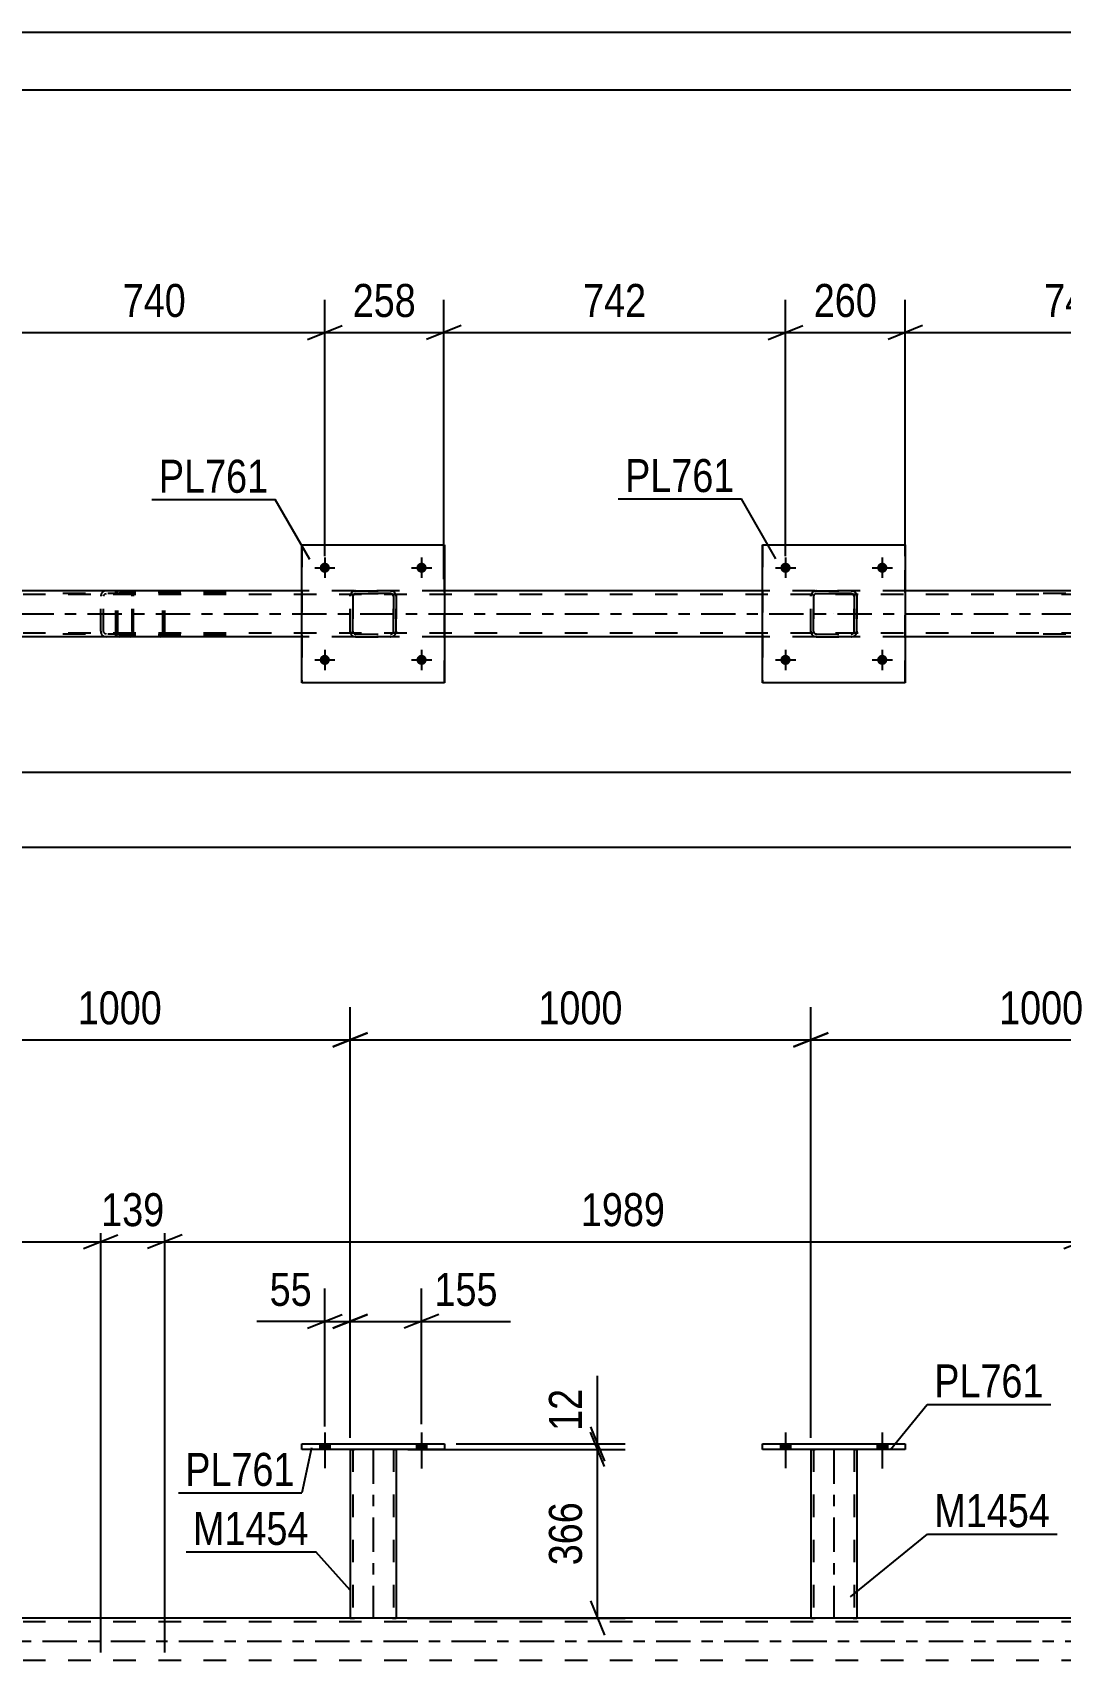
# Model space of a CAD drawing. Header units: millimetres. Extents: x 0 to 841, y 0 to 594.
# Drawn here: x 267.4 to 356.7, y 452.7 to 594 of the extents above; entities that cross this region are included whole.
import ezdxf

# ---------------------------------------------------------------- set-up
doc = ezdxf.new("R2010")
doc.units = ezdxf.units.MM
doc.linetypes.add('DXK_LINE_DOT2', pattern=[3.9198, 1.9599, -1.9599])
doc.linetypes.add('DXK_LINE_DOT3', pattern=[5.9187, 2.979, -0.9799, 0.9799, -0.9799])
doc.styles.add('Arial Narrow', font='ARIALN.TTF', dxfattribs={"height": 0.2})

# ---------------------------------------------------------------- blocks, each defined once
blk = doc.blocks.new('Unknown-814761001-1137')
at = {"color": 5, "linetype": 'Continuous'}
for p, q in [((841, 594), (0, 594)), ((836, 589), (5, 589))]:
    blk.add_line(p, q, dxfattribs=at)
blk = doc.blocks.new('Part-814761001-1306 - 1274')
at = {"color": 2, "linetype": 'Continuous'}
for p, q in [((290.79, 545.54), (263.19, 545.54)), ((330.79, 545.54), (303.19, 545.54)), ((370.79, 545.54), (343.19, 545.54)), ((290.79, 541.54), (263.19, 541.54)), ((330.79, 541.54), (303.19, 541.54)), ((370.79, 541.54), (343.19, 541.54))]:
    blk.add_line(p, q, dxfattribs=at)
at = {"color": 7, "linetype": 'DXK_LINE_DOT2'}
for p, q in [((303.19, 545.54), (290.79, 545.54)), ((343.19, 545.54), (330.79, 545.54)), ((758.52, 545.22), (82.79, 545.22)), ((758.52, 541.86), (82.79, 541.86)), ((303.19, 541.54), (290.79, 541.54)), ((343.19, 541.54), (330.79, 541.54))]:
    blk.add_line(p, q, dxfattribs=at)
at = {"color": 7, "linetype": 'DXK_LINE_DOT3'}
blk.add_line((82.79, 543.54), (758.52, 543.54), dxfattribs=at)
blk = doc.blocks.new('Part-814761001-1373 - 1274')
at = {"color": 7, "linetype": 'DXK_LINE_DOT2'}
for p, q in [((274.98, 545.54), (274.85, 545.51)), ((284.21, 545.54), (274.98, 545.54)), ((278.69, 545.51), (278.56, 545.54)), ((274.67, 545.34), (274.64, 545.22)), ((274.64, 541.86), (274.64, 545.22)), ((274.81, 545.22), (274.83, 545.28)), ((274.81, 541.86), (274.81, 545.22)), ((274.83, 545.28), (274.86, 545.33)), ((274.86, 545.33), (274.92, 545.37)), ((274.92, 545.37), (274.98, 545.38)), ((284.21, 545.38), (274.98, 545.38)), ((278.56, 545.38), (278.62, 545.37)), ((278.62, 545.37), (278.65, 545.35)), ((278.65, 545.35), (278.68, 545.33)), ((278.68, 545.33), (278.72, 545.28)), ((278.72, 545.28), (278.73, 545.22)), ((278.73, 541.86), (278.73, 545.22)), ((278.9, 545.22), (278.87, 545.34)), ((278.9, 541.86), (278.9, 545.22)), ((274.64, 541.86), (274.67, 541.74)), ((274.83, 541.8), (274.81, 541.86)), ((274.86, 541.74), (274.83, 541.8)), ((274.85, 541.56), (274.98, 541.54)), ((274.86, 541.74), (274.89, 541.73)), ((274.89, 541.73), (274.92, 541.71)), ((274.92, 541.71), (274.98, 541.7)), ((284.21, 541.7), (274.98, 541.7)), ((284.21, 541.54), (274.98, 541.54)), ((278.62, 541.71), (278.56, 541.7)), ((278.56, 541.54), (278.69, 541.56)), ((278.68, 541.74), (278.62, 541.71)), ((278.72, 541.8), (278.68, 541.74)), ((278.73, 541.86), (278.72, 541.8)), ((278.87, 541.74), (278.9, 541.86))]:
    blk.add_line(p, q, dxfattribs=at)
for centre, start, end in [((274.97, 545.2), 110.7583, 155.68), ((278.57, 545.2), 24.32, 69.2417), ((274.97, 541.87), 204.32, 249.2417), ((278.57, 541.87), 290.7583, 335.68)]:
    blk.add_arc(centre, 0.331, start, end, dxfattribs=at)
blk = doc.blocks.new('Part-814761001-1378 - 1274')
at = {"color": 7, "linetype": 'DXK_LINE_DOT2'}
for p, q in [((361.05, 545.54), (354.12, 545.54)), ((358.96, 545.54), (358.77, 545.5)), ((359.78, 545.3), (359.78, 545.54)), ((361.16, 545.5), (361.05, 545.54)), ((361.05, 545.3), (354.12, 545.3)), ((358.48, 545.14), (358.46, 545.06)), ((358.46, 542.02), (358.46, 545.06)), ((358.5, 545.24), (358.48, 545.14)), ((358.71, 545.06), (358.73, 545.15)), ((358.71, 542.02), (358.71, 545.06)), ((358.73, 545.15), (358.78, 545.23)), ((358.78, 545.23), (358.87, 545.28)), ((358.87, 545.28), (358.96, 545.3)), ((361.05, 545.3), (361.11, 545.28)), ((361.11, 545.28), (361.15, 545.23)), ((361.15, 545.23), (361.18, 545.15)), ((361.24, 545.4), (361.16, 545.5)), ((361.18, 545.15), (361.19, 545.06)), ((361.19, 542.02), (361.19, 545.06)), ((361.3, 545.24), (361.24, 545.4)), ((361.32, 545.06), (361.3, 545.24)), ((361.32, 542.02), (361.32, 545.06)), ((361.05, 541.78), (354.12, 541.78)), ((361.05, 541.54), (354.12, 541.54)), ((358.46, 542.02), (358.48, 541.93)), ((358.48, 541.93), (358.5, 541.83)), ((358.73, 541.93), (358.71, 542.02)), ((358.78, 541.85), (358.73, 541.93)), ((358.77, 541.57), (358.96, 541.54)), ((358.87, 541.8), (358.78, 541.85)), ((358.96, 541.78), (358.87, 541.8)), ((359.78, 541.54), (359.78, 541.78)), ((361.11, 541.8), (361.05, 541.78)), ((361.05, 541.54), (361.16, 541.57)), ((361.15, 541.85), (361.11, 541.8)), ((361.18, 541.93), (361.15, 541.85)), ((361.16, 541.57), (361.24, 541.68)), ((361.19, 542.02), (361.18, 541.93)), ((361.24, 541.68), (361.26, 541.71)), ((361.26, 541.71), (361.3, 541.83)), ((361.3, 541.83), (361.32, 542.02))]:
    blk.add_line(p, q, dxfattribs=at)
for centre, start, end in [((358.95, 545.04), 111.1941, 156.1506), ((358.95, 542.03), 203.8494, 248.8059)]:
    blk.add_arc(centre, 0.492, start, end, dxfattribs=at)
blk = doc.blocks.new('Part-814761001-1406 - 1274')
at = {"color": 7, "linetype": 'DXK_LINE_DOT2'}
for p, q in [((335.28, 545.5), (335.46, 545.54)), ((335.47, 545.54), (335.28, 545.5)), ((335.47, 545.54), (335.46, 545.54)), ((335.46, 545.54), (338.5, 545.54)), ((335.47, 545.54), (338.51, 545.54)), ((338.5, 545.54), (338.51, 545.54)), ((338.5, 545.54), (338.68, 545.5)), ((338.69, 545.5), (338.51, 545.54)), ((334.98, 545.06), (335.02, 545.24)), ((334.98, 545.06), (334.99, 545.06)), ((334.98, 542.02), (334.98, 545.06)), ((335.02, 545.24), (334.99, 545.06)), ((334.99, 542.02), (334.99, 545.06)), ((335.24, 545.15), (335.22, 545.06)), ((335.23, 545.06), (335.22, 545.06)), ((335.22, 545.06), (335.22, 542.02)), ((335.23, 545.06), (335.24, 545.15)), ((335.23, 542.02), (335.23, 545.06)), ((335.24, 545.15), (335.3, 545.23)), ((335.29, 545.23), (335.24, 545.15)), ((335.37, 545.28), (335.29, 545.23)), ((335.3, 545.23), (335.37, 545.28)), ((335.37, 545.28), (335.47, 545.3)), ((335.46, 545.3), (335.37, 545.28)), ((335.46, 545.3), (335.47, 545.3)), ((338.5, 545.3), (335.46, 545.3)), ((335.47, 545.3), (338.51, 545.3)), ((338.51, 545.3), (338.5, 545.3)), ((338.59, 545.28), (338.5, 545.3)), ((338.51, 545.3), (338.6, 545.28)), ((338.59, 545.28), (338.6, 545.28)), ((338.67, 545.23), (338.59, 545.28)), ((338.6, 545.28), (338.68, 545.23)), ((338.72, 545.15), (338.67, 545.23)), ((338.68, 545.23), (338.73, 545.15)), ((338.74, 545.06), (338.72, 545.15)), ((338.73, 545.15), (338.75, 545.06)), ((338.75, 545.06), (338.74, 545.06)), ((338.74, 545.06), (338.74, 542.02)), ((338.75, 542.02), (338.75, 545.06)), ((338.94, 545.24), (338.98, 545.06)), ((338.99, 545.06), (338.95, 545.24)), ((338.99, 545.06), (338.98, 545.06)), ((338.98, 545.06), (338.98, 542.02)), ((338.99, 542.02), (338.99, 545.06)), ((334.99, 542.02), (334.98, 542.02)), ((335.02, 541.83), (334.98, 542.02)), ((334.99, 542.02), (335.02, 541.83)), ((335.22, 542.02), (335.23, 542.02)), ((335.22, 542.02), (335.24, 541.93)), ((335.24, 541.93), (335.23, 542.02)), ((335.3, 541.85), (335.24, 541.93)), ((335.24, 541.93), (335.29, 541.85)), ((335.28, 541.57), (335.28, 541.57)), ((335.46, 541.54), (335.28, 541.57)), ((335.28, 541.57), (335.47, 541.54)), ((335.29, 541.85), (335.37, 541.8)), ((335.37, 541.8), (335.3, 541.85)), ((335.47, 541.78), (335.37, 541.8)), ((335.37, 541.8), (335.46, 541.78)), ((335.47, 541.78), (335.46, 541.78)), ((335.46, 541.78), (338.5, 541.78)), ((335.47, 541.54), (335.46, 541.54)), ((335.46, 541.54), (338.5, 541.54)), ((335.47, 541.78), (338.51, 541.78)), ((335.47, 541.54), (338.51, 541.54)), ((338.5, 541.78), (338.59, 541.8)), ((338.5, 541.78), (338.51, 541.78)), ((338.68, 541.57), (338.5, 541.54)), ((338.5, 541.54), (338.51, 541.54)), ((338.6, 541.8), (338.51, 541.78)), ((338.51, 541.54), (338.69, 541.57)), ((338.59, 541.8), (338.67, 541.85)), ((338.68, 541.85), (338.6, 541.8)), ((338.67, 541.85), (338.72, 541.93)), ((338.73, 541.93), (338.68, 541.85)), ((338.72, 541.93), (338.74, 542.02)), ((338.75, 542.02), (338.73, 541.93)), ((338.74, 542.02), (338.75, 542.02)), ((338.98, 542.02), (338.94, 541.83)), ((338.95, 541.83), (338.99, 542.02)), ((338.98, 542.02), (338.99, 542.02))]:
    blk.add_line(p, q, dxfattribs=at)
at = {"color": 7, "linetype": 'DXK_LINE_DOT3'}
blk.add_line((336.99, 543.54), (336.98, 543.54), dxfattribs=at)
at = {"color": 7, "linetype": 'DXK_LINE_DOT2'}
for centre, start, end in [((335.46, 545.06), 112.5, 157.5), ((335.47, 545.06), 112.5, 157.5), ((338.5, 545.06), 22.5, 67.5), ((338.51, 545.06), 22.5, 67.5), ((335.46, 542.02), 202.5, 247.5), ((335.47, 542.02), 202.5, 247.5), ((338.5, 542.02), 292.5, 337.5), ((338.51, 542.02), 292.5, 337.5)]:
    blk.add_arc(centre, 0.48, start, end, dxfattribs=at)
blk = doc.blocks.new('Part-814761001-1411 - 1274')
at = {"color": 2, "linetype": 'Continuous'}
for p, q in [((330.79, 537.54), (330.79, 549.54)), ((330.79, 549.54), (330.79, 549.54)), ((330.79, 549.54), (343.19, 549.54)), ((343.19, 549.54), (343.19, 537.54)), ((330.79, 537.54), (330.79, 537.54)), ((343.19, 537.54), (330.79, 537.54))]:
    blk.add_line(p, q, dxfattribs=at)
at = {"color": 7, "linetype": 'DXK_LINE_DOT2'}
for p, q in [((330.79, 549.54), (330.79, 537.54)), ((330.79, 549.54), (330.79, 549.54)), ((343.19, 537.54), (343.19, 549.54)), ((330.79, 537.54), (330.79, 537.54))]:
    blk.add_line(p, q, dxfattribs=at)
blk = doc.blocks.new('Bolt-814761001-1412 - 1274')
at = {"linetype": 'Continuous'}
for points in [[(332.35, 539.54), (332.36, 539.63), (332.38, 539.72), (332.43, 539.8), (332.49, 539.86), (332.57, 539.92), (332.65, 539.96), (332.74, 539.98), (332.83, 539.98), (332.92, 539.96), (333.01, 539.92), (333.08, 539.86), (333.14, 539.8), (333.19, 539.72), (333.22, 539.63), (333.23, 539.54), (333.22, 539.45), (333.19, 539.36), (333.14, 539.28), (333.08, 539.21), (333.01, 539.16), (332.92, 539.12), (332.83, 539.1), (332.74, 539.1), (332.65, 539.12), (332.57, 539.16), (332.49, 539.21), (332.43, 539.28), (332.38, 539.36), (332.36, 539.45)], [(340.75, 539.54), (340.76, 539.63), (340.78, 539.72), (340.83, 539.8), (340.89, 539.86), (340.97, 539.92), (341.05, 539.96), (341.14, 539.98), (341.23, 539.98), (341.32, 539.96), (341.41, 539.92), (341.48, 539.86), (341.54, 539.8), (341.59, 539.72), (341.62, 539.63), (341.63, 539.54), (341.62, 539.45), (341.59, 539.36), (341.54, 539.28), (341.48, 539.21), (341.41, 539.16), (341.32, 539.12), (341.23, 539.1), (341.14, 539.1), (341.05, 539.12), (340.97, 539.16), (340.89, 539.21), (340.83, 539.28), (340.78, 539.36), (340.76, 539.45)]]:
    blk.add_hatch(color=1, dxfattribs=at).paths.add_polyline_path(points)
at = {"color": 1, "linetype": 'Continuous'}
for p, q in [((332.79, 540.42), (332.79, 538.66)), ((341.19, 540.42), (341.19, 538.66)), ((331.91, 539.54), (333.67, 539.54)), ((340.31, 539.54), (342.07, 539.54))]:
    blk.add_line(p, q, dxfattribs=at)
blk = doc.blocks.new('Bolt-814761001-1413 - 1274')
at = {"linetype": 'Continuous'}
for points in [[(332.35, 547.54), (332.36, 547.63), (332.38, 547.72), (332.43, 547.8), (332.49, 547.86), (332.57, 547.92), (332.65, 547.96), (332.74, 547.98), (332.83, 547.98), (332.92, 547.96), (333.01, 547.92), (333.08, 547.86), (333.14, 547.8), (333.19, 547.72), (333.22, 547.63), (333.23, 547.54), (333.22, 547.45), (333.19, 547.36), (333.14, 547.28), (333.08, 547.21), (333.01, 547.16), (332.92, 547.12), (332.83, 547.1), (332.74, 547.1), (332.65, 547.12), (332.57, 547.16), (332.49, 547.21), (332.43, 547.28), (332.38, 547.36), (332.36, 547.45)], [(340.75, 547.54), (340.76, 547.63), (340.78, 547.72), (340.83, 547.8), (340.89, 547.86), (340.97, 547.92), (341.05, 547.96), (341.14, 547.98), (341.23, 547.98), (341.32, 547.96), (341.41, 547.92), (341.48, 547.86), (341.54, 547.8), (341.59, 547.72), (341.62, 547.63), (341.63, 547.54), (341.62, 547.45), (341.59, 547.36), (341.54, 547.28), (341.48, 547.21), (341.41, 547.16), (341.32, 547.12), (341.23, 547.1), (341.14, 547.1), (341.05, 547.12), (340.97, 547.16), (340.89, 547.21), (340.83, 547.28), (340.78, 547.36), (340.76, 547.45)]]:
    blk.add_hatch(color=1, dxfattribs=at).paths.add_polyline_path(points)
at = {"color": 1, "linetype": 'Continuous'}
for p, q in [((332.79, 548.42), (332.79, 546.66)), ((341.19, 548.42), (341.19, 546.66)), ((331.91, 547.54), (333.67, 547.54)), ((340.31, 547.54), (342.07, 547.54))]:
    blk.add_line(p, q, dxfattribs=at)
blk = doc.blocks.new('Bolt-814761001-1447 - 1274')
at = {"linetype": 'Continuous'}
for points in [[(292.35, 539.54), (292.36, 539.63), (292.38, 539.72), (292.43, 539.8), (292.49, 539.86), (292.57, 539.92), (292.65, 539.96), (292.74, 539.98), (292.83, 539.98), (292.92, 539.96), (293.01, 539.92), (293.08, 539.86), (293.14, 539.8), (293.19, 539.72), (293.22, 539.63), (293.23, 539.54), (293.22, 539.45), (293.19, 539.36), (293.14, 539.28), (293.08, 539.21), (293.01, 539.16), (292.92, 539.12), (292.83, 539.1), (292.74, 539.1), (292.65, 539.12), (292.57, 539.16), (292.49, 539.21), (292.43, 539.28), (292.38, 539.36), (292.36, 539.45)], [(300.75, 539.54), (300.76, 539.63), (300.78, 539.72), (300.83, 539.8), (300.89, 539.86), (300.97, 539.92), (301.05, 539.96), (301.14, 539.98), (301.23, 539.98), (301.32, 539.96), (301.41, 539.92), (301.48, 539.86), (301.54, 539.8), (301.59, 539.72), (301.62, 539.63), (301.63, 539.54), (301.62, 539.45), (301.59, 539.36), (301.54, 539.28), (301.48, 539.21), (301.41, 539.16), (301.32, 539.12), (301.23, 539.1), (301.14, 539.1), (301.05, 539.12), (300.97, 539.16), (300.89, 539.21), (300.83, 539.28), (300.78, 539.36), (300.76, 539.45)]]:
    blk.add_hatch(color=1, dxfattribs=at).paths.add_polyline_path(points)
at = {"color": 1, "linetype": 'Continuous'}
for p, q in [((292.79, 540.42), (292.79, 538.66)), ((301.19, 540.42), (301.19, 538.66)), ((291.91, 539.54), (293.67, 539.54)), ((300.31, 539.54), (302.07, 539.54))]:
    blk.add_line(p, q, dxfattribs=at)
blk = doc.blocks.new('Bolt-814761001-1448 - 1274')
at = {"linetype": 'Continuous'}
for points in [[(292.35, 547.54), (292.36, 547.63), (292.38, 547.72), (292.43, 547.8), (292.49, 547.86), (292.57, 547.92), (292.65, 547.96), (292.74, 547.98), (292.83, 547.98), (292.92, 547.96), (293.01, 547.92), (293.08, 547.86), (293.14, 547.8), (293.19, 547.72), (293.22, 547.63), (293.23, 547.54), (293.22, 547.45), (293.19, 547.36), (293.14, 547.28), (293.08, 547.21), (293.01, 547.16), (292.92, 547.12), (292.83, 547.1), (292.74, 547.1), (292.65, 547.12), (292.57, 547.16), (292.49, 547.21), (292.43, 547.28), (292.38, 547.36), (292.36, 547.45)], [(300.75, 547.54), (300.76, 547.63), (300.78, 547.72), (300.83, 547.8), (300.89, 547.86), (300.97, 547.92), (301.05, 547.96), (301.14, 547.98), (301.23, 547.98), (301.32, 547.96), (301.41, 547.92), (301.48, 547.86), (301.54, 547.8), (301.59, 547.72), (301.62, 547.63), (301.63, 547.54), (301.62, 547.45), (301.59, 547.36), (301.54, 547.28), (301.48, 547.21), (301.41, 547.16), (301.32, 547.12), (301.23, 547.1), (301.14, 547.1), (301.05, 547.12), (300.97, 547.16), (300.89, 547.21), (300.83, 547.28), (300.78, 547.36), (300.76, 547.45)]]:
    blk.add_hatch(color=1, dxfattribs=at).paths.add_polyline_path(points)
at = {"color": 1, "linetype": 'Continuous'}
for p, q in [((292.79, 548.42), (292.79, 546.66)), ((301.19, 548.42), (301.19, 546.66)), ((291.91, 547.54), (293.67, 547.54)), ((300.31, 547.54), (302.07, 547.54))]:
    blk.add_line(p, q, dxfattribs=at)
blk = doc.blocks.new('Part-814761001-1476 - 1274')
at = {"color": 7, "linetype": 'DXK_LINE_DOT2'}
for p, q in [((275.92, 545.54), (268.99, 545.54)), ((273.83, 545.54), (273.64, 545.5)), ((274.64, 545.3), (274.64, 545.54)), ((276.02, 545.5), (275.92, 545.54)), ((275.92, 545.3), (268.99, 545.3)), ((273.34, 545.14), (273.33, 545.06)), ((273.33, 542.02), (273.33, 545.06)), ((273.36, 545.24), (273.34, 545.14)), ((273.58, 545.06), (273.6, 545.15)), ((273.58, 542.02), (273.58, 545.06)), ((273.6, 545.15), (273.65, 545.23)), ((273.65, 545.23), (273.73, 545.28)), ((273.73, 545.28), (273.83, 545.3)), ((275.92, 545.3), (275.97, 545.28)), ((275.97, 545.28), (276.01, 545.23)), ((276.01, 545.23), (276.04, 545.15)), ((276.11, 545.4), (276.02, 545.5)), ((276.04, 545.15), (276.05, 545.06)), ((276.05, 542.02), (276.05, 545.06)), ((276.17, 545.24), (276.11, 545.4)), ((276.19, 545.06), (276.17, 545.24)), ((276.19, 542.02), (276.19, 545.06)), ((275.92, 541.78), (268.99, 541.78)), ((275.92, 541.54), (268.99, 541.54)), ((273.33, 542.02), (273.34, 541.93)), ((273.34, 541.93), (273.36, 541.83)), ((273.6, 541.93), (273.58, 542.02)), ((273.65, 541.85), (273.6, 541.93)), ((273.64, 541.57), (273.83, 541.54)), ((273.73, 541.8), (273.65, 541.85)), ((273.83, 541.78), (273.73, 541.8)), ((274.64, 541.54), (274.64, 541.78)), ((275.97, 541.8), (275.92, 541.78)), ((275.92, 541.54), (276.02, 541.57)), ((276.01, 541.85), (275.97, 541.8)), ((276.04, 541.93), (276.01, 541.85)), ((276.02, 541.57), (276.11, 541.68)), ((276.05, 542.02), (276.04, 541.93)), ((276.11, 541.68), (276.17, 541.83)), ((276.17, 541.83), (276.19, 542.02))]:
    blk.add_line(p, q, dxfattribs=at)
for centre, start, end in [((273.81, 545.04), 111.1941, 156.1506), ((273.81, 542.03), 203.8494, 248.8059)]:
    blk.add_arc(centre, 0.492, start, end, dxfattribs=at)
blk = doc.blocks.new('Part-814761001-1514 - 1274')
at = {"color": 2, "linetype": 'Continuous'}
for p, q in [((290.79, 537.54), (290.79, 549.54)), ((290.79, 549.54), (290.79, 549.54)), ((290.79, 549.54), (303.19, 549.54)), ((303.19, 549.54), (303.19, 537.54)), ((290.79, 537.54), (290.79, 537.54)), ((303.19, 537.54), (290.79, 537.54))]:
    blk.add_line(p, q, dxfattribs=at)
at = {"color": 7, "linetype": 'DXK_LINE_DOT2'}
for p, q in [((290.79, 549.54), (290.79, 537.54)), ((290.79, 549.54), (290.79, 549.54)), ((303.19, 537.54), (303.19, 549.54)), ((290.79, 537.54), (290.79, 537.54))]:
    blk.add_line(p, q, dxfattribs=at)
blk = doc.blocks.new('Part-814761001-1515 - 1274')
at = {"color": 7, "linetype": 'DXK_LINE_DOT2'}
for p, q in [((295.28, 545.5), (295.46, 545.54)), ((295.47, 545.54), (295.28, 545.5)), ((295.47, 545.54), (295.46, 545.54)), ((295.46, 545.54), (298.5, 545.54)), ((295.47, 545.54), (298.51, 545.54)), ((298.5, 545.54), (298.51, 545.54)), ((298.5, 545.54), (298.68, 545.5)), ((298.69, 545.5), (298.51, 545.54)), ((294.98, 545.06), (295.02, 545.24)), ((294.98, 545.06), (294.99, 545.06)), ((294.98, 542.02), (294.98, 545.06)), ((295.02, 545.24), (294.99, 545.06)), ((294.99, 542.02), (294.99, 545.06)), ((295.24, 545.15), (295.22, 545.06)), ((295.23, 545.06), (295.22, 545.06)), ((295.22, 545.06), (295.22, 542.02)), ((295.23, 545.06), (295.24, 545.15)), ((295.23, 542.02), (295.23, 545.06)), ((295.24, 545.15), (295.3, 545.23)), ((295.29, 545.23), (295.24, 545.15)), ((295.37, 545.28), (295.29, 545.23)), ((295.3, 545.23), (295.37, 545.28)), ((295.37, 545.28), (295.47, 545.3)), ((295.46, 545.3), (295.37, 545.28)), ((295.46, 545.3), (295.47, 545.3)), ((298.5, 545.3), (295.46, 545.3)), ((295.47, 545.3), (298.51, 545.3)), ((298.51, 545.3), (298.5, 545.3)), ((298.59, 545.28), (298.5, 545.3)), ((298.51, 545.3), (298.6, 545.28)), ((298.59, 545.28), (298.6, 545.28)), ((298.67, 545.23), (298.59, 545.28)), ((298.6, 545.28), (298.68, 545.23)), ((298.72, 545.15), (298.67, 545.23)), ((298.68, 545.23), (298.73, 545.15)), ((298.74, 545.06), (298.72, 545.15)), ((298.73, 545.15), (298.75, 545.06)), ((298.75, 545.06), (298.74, 545.06)), ((298.74, 545.06), (298.74, 542.02)), ((298.75, 542.02), (298.75, 545.06)), ((298.94, 545.24), (298.98, 545.06)), ((298.99, 545.06), (298.95, 545.24)), ((298.99, 545.06), (298.98, 545.06)), ((298.98, 545.06), (298.98, 542.02)), ((298.99, 542.02), (298.99, 545.06)), ((294.99, 542.02), (294.98, 542.02)), ((295.02, 541.83), (294.98, 542.02)), ((294.99, 542.02), (295.02, 541.83)), ((295.22, 542.02), (295.23, 542.02)), ((295.22, 542.02), (295.24, 541.93)), ((295.24, 541.93), (295.23, 542.02)), ((295.3, 541.85), (295.24, 541.93)), ((295.24, 541.93), (295.29, 541.85)), ((295.28, 541.57), (295.28, 541.57)), ((295.46, 541.54), (295.28, 541.57)), ((295.28, 541.57), (295.47, 541.54)), ((295.29, 541.85), (295.37, 541.8)), ((295.37, 541.8), (295.3, 541.85)), ((295.47, 541.78), (295.37, 541.8)), ((295.37, 541.8), (295.46, 541.78)), ((295.47, 541.78), (295.46, 541.78)), ((295.46, 541.78), (298.5, 541.78)), ((295.47, 541.54), (295.46, 541.54)), ((295.46, 541.54), (298.5, 541.54)), ((295.47, 541.78), (298.51, 541.78)), ((295.47, 541.54), (298.51, 541.54)), ((298.5, 541.78), (298.59, 541.8)), ((298.5, 541.78), (298.51, 541.78)), ((298.68, 541.57), (298.5, 541.54)), ((298.5, 541.54), (298.51, 541.54)), ((298.6, 541.8), (298.51, 541.78)), ((298.51, 541.54), (298.69, 541.57)), ((298.59, 541.8), (298.67, 541.85)), ((298.68, 541.85), (298.6, 541.8)), ((298.67, 541.85), (298.72, 541.93)), ((298.73, 541.93), (298.68, 541.85)), ((298.72, 541.93), (298.74, 542.02)), ((298.75, 542.02), (298.73, 541.93)), ((298.74, 542.02), (298.75, 542.02)), ((298.98, 542.02), (298.94, 541.83)), ((298.95, 541.83), (298.99, 542.02)), ((298.98, 542.02), (298.99, 542.02))]:
    blk.add_line(p, q, dxfattribs=at)
at = {"color": 7, "linetype": 'DXK_LINE_DOT3'}
blk.add_line((296.99, 543.54), (296.98, 543.54), dxfattribs=at)
at = {"color": 7, "linetype": 'DXK_LINE_DOT2'}
for centre, start, end in [((295.46, 545.06), 112.5, 157.5), ((295.47, 545.06), 112.5, 157.5), ((298.5, 545.06), 22.5, 67.5), ((298.51, 545.06), 22.5, 67.5), ((295.46, 542.02), 202.5, 247.5), ((295.47, 542.02), 202.5, 247.5), ((298.5, 542.02), 292.5, 337.5), ((298.51, 542.02), 292.5, 337.5)]:
    blk.add_arc(centre, 0.48, start, end, dxfattribs=at)
blk = doc.blocks.new('Bolt-814761001-3181 - 3038')
at = {"linetype": 'Continuous'}
for points in [[(292.35, 471), (293.23, 471), (293.23, 471.48), (292.35, 471.48)], [(300.75, 470.99), (301.63, 470.99), (301.63, 471.47), (300.75, 471.47)]]:
    blk.add_hatch(color=1, dxfattribs=at).paths.add_polyline_path(points)
at = {"color": 1, "linetype": 'Continuous'}
for p, q in [((292.79, 472.48), (292.78, 469.36)), ((301.19, 472.47), (301.18, 469.35)), ((292.35, 471.48), (292.35, 471)), ((293.23, 471.48), (293.23, 471)), ((300.75, 471.47), (300.75, 470.99)), ((301.63, 471.47), (301.63, 470.99))]:
    blk.add_line(p, q, dxfattribs=at)
blk = doc.blocks.new('Bolt-814761001-3182 - 3038')
at = {"linetype": 'Continuous'}
for points in [[(292.35, 471), (293.23, 471), (293.23, 471.48), (292.35, 471.48)], [(300.75, 470.99), (301.63, 470.99), (301.63, 471.47), (300.75, 471.47)]]:
    blk.add_hatch(color=1, dxfattribs=at).paths.add_polyline_path(points)
at = {"color": 1, "linetype": 'Continuous'}
for p, q in [((292.79, 472.48), (292.78, 469.36)), ((301.19, 472.47), (301.18, 469.35)), ((292.35, 471.48), (292.35, 471)), ((293.23, 471.48), (293.23, 471)), ((300.75, 471.47), (300.75, 470.99)), ((301.63, 471.47), (301.63, 470.99))]:
    blk.add_line(p, q, dxfattribs=at)
blk = doc.blocks.new('Bolt-814761001-3527 - 3038')
at = {"linetype": 'Continuous'}
for points in [[(332.35, 471), (333.23, 471), (333.23, 471.48), (332.35, 471.48)], [(340.75, 470.99), (341.63, 470.99), (341.63, 471.47), (340.75, 471.47)]]:
    blk.add_hatch(color=1, dxfattribs=at).paths.add_polyline_path(points)
at = {"color": 1, "linetype": 'Continuous'}
for p, q in [((332.79, 472.48), (332.79, 469.36)), ((341.19, 472.47), (341.19, 469.35)), ((332.35, 471.48), (332.35, 471)), ((333.23, 471.48), (333.23, 471)), ((340.75, 471.47), (340.75, 470.99)), ((341.63, 471.47), (341.63, 470.99))]:
    blk.add_line(p, q, dxfattribs=at)
blk = doc.blocks.new('Part-814761001-3207 - 3038')
at = {"color": 7, "linetype": 'DXK_LINE_DOT2'}
for p, q in [((758.52, 456.04), (37.45, 456.04)), ((298.98, 456.36), (294.98, 456.36)), ((338.98, 456.36), (334.98, 456.36)), ((758.52, 452.68), (37.45, 452.68))]:
    blk.add_line(p, q, dxfattribs=at)
at = {"color": 2, "linetype": 'Continuous'}
for p, q in [((294.98, 456.36), (258.98, 456.36)), ((334.98, 456.36), (298.98, 456.36)), ((374.98, 456.36), (338.98, 456.36))]:
    blk.add_line(p, q, dxfattribs=at)
at = {"color": 7, "linetype": 'DXK_LINE_DOT3'}
blk.add_line((37.45, 454.36), (758.52, 454.36), dxfattribs=at)
blk = doc.blocks.new('Part-814761001-3319 - 3038')
at = {"color": 2, "linetype": 'Continuous'}
for p, q in [((330.79, 471), (330.79, 471.48)), ((330.79, 471.48), (343.19, 471.47)), ((343.19, 470.99), (330.79, 471)), ((343.19, 471.47), (343.19, 470.99))]:
    blk.add_line(p, q, dxfattribs=at)
blk = doc.blocks.new('Part-814761001-3405 - 3038')
at = {"color": 2, "linetype": 'Continuous'}
for p, q in [((290.79, 471), (290.79, 471.48)), ((290.79, 471.48), (303.19, 471.47)), ((303.19, 470.99), (290.79, 471)), ((303.19, 471.47), (303.19, 470.99))]:
    blk.add_line(p, q, dxfattribs=at)
blk = doc.blocks.new('Part-814761001-3472 - 3038')
at = {"color": 2, "linetype": 'Continuous'}
for p, q in [((334.99, 471), (334.98, 456.36)), ((338.99, 471), (338.98, 456.36)), ((335.02, 456.36), (334.98, 456.36)), ((335.12, 456.36), (335.02, 456.36)), ((335.28, 456.36), (335.12, 456.36)), ((338.68, 456.36), (335.28, 456.36)), ((338.84, 456.36), (338.68, 456.36)), ((338.94, 456.36), (338.84, 456.36)), ((338.98, 456.36), (338.94, 456.36))]:
    blk.add_line(p, q, dxfattribs=at)
at = {"color": 7, "linetype": 'DXK_LINE_DOT2'}
for p, q in [((334.99, 471), (334.99, 471)), ((334.99, 471), (334.99, 471)), ((334.99, 471), (334.99, 471)), ((335.02, 471), (334.99, 471)), ((334.99, 471), (335.02, 471)), ((335.13, 471), (335.02, 471)), ((335.02, 471), (335.13, 471)), ((335.28, 471), (335.13, 471)), ((335.13, 471), (335.28, 471)), ((335.23, 471), (335.22, 456.36)), ((335.23, 471), (335.23, 471)), ((335.24, 471), (335.23, 471)), ((335.23, 471), (335.24, 471)), ((335.3, 471), (335.24, 471)), ((335.24, 471), (335.3, 471)), ((338.69, 471), (335.28, 471)), ((338.69, 471), (335.28, 471)), ((338.6, 471), (335.3, 471)), ((335.3, 471), (335.37, 471)), ((338.68, 471), (335.37, 471)), ((338.68, 471), (338.6, 471)), ((338.73, 471), (338.68, 471)), ((338.68, 471), (338.73, 471)), ((338.69, 471), (338.85, 471)), ((338.85, 471), (338.69, 471)), ((338.75, 471), (338.73, 471)), ((338.73, 471), (338.75, 471)), ((338.75, 471), (338.74, 456.36)), ((338.75, 471), (338.75, 471)), ((338.85, 471), (338.95, 471)), ((338.95, 471), (338.85, 471)), ((338.95, 471), (338.99, 471)), ((338.99, 471), (338.95, 471)), ((338.99, 471), (338.99, 471)), ((338.99, 471), (338.99, 471)), ((338.99, 471), (338.99, 471)), ((334.98, 456.36), (335.02, 456.36)), ((335.02, 456.36), (335.12, 456.36)), ((335.12, 456.36), (335.28, 456.36)), ((335.24, 456.36), (335.22, 456.36)), ((335.22, 456.36), (335.24, 456.36)), ((335.29, 456.36), (335.24, 456.36)), ((335.24, 456.36), (335.28, 456.36)), ((338.68, 456.36), (335.28, 456.36)), ((335.28, 456.36), (335.29, 456.36)), ((338.59, 456.36), (335.29, 456.36)), ((335.29, 456.36), (335.37, 456.36)), ((338.67, 456.36), (335.37, 456.36)), ((338.67, 456.36), (338.59, 456.36)), ((338.72, 456.36), (338.67, 456.36)), ((338.67, 456.36), (338.72, 456.36)), ((338.68, 456.36), (338.84, 456.36)), ((338.74, 456.36), (338.72, 456.36)), ((338.72, 456.36), (338.74, 456.36)), ((338.84, 456.36), (338.94, 456.36)), ((338.94, 456.36), (338.98, 456.36))]:
    blk.add_line(p, q, dxfattribs=at)
at = {"color": 7, "linetype": 'DXK_LINE_DOT3'}
blk.add_line((336.99, 471), (336.98, 456.36), dxfattribs=at)
blk = doc.blocks.new('Part-814761001-3520 - 3038')
at = {"color": 2, "linetype": 'Continuous'}
for p, q in [((294.99, 471), (294.98, 456.36)), ((298.99, 471), (298.98, 456.36)), ((295.02, 456.36), (294.98, 456.36)), ((295.12, 456.36), (295.02, 456.36)), ((295.28, 456.36), (295.12, 456.36)), ((298.68, 456.36), (295.28, 456.36)), ((298.84, 456.36), (298.68, 456.36)), ((298.94, 456.36), (298.84, 456.36)), ((298.98, 456.36), (298.94, 456.36))]:
    blk.add_line(p, q, dxfattribs=at)
at = {"color": 7, "linetype": 'DXK_LINE_DOT2'}
for p, q in [((294.99, 471), (294.99, 471)), ((294.99, 471), (294.99, 471)), ((294.99, 471), (294.99, 471)), ((295.02, 471), (294.99, 471)), ((294.99, 471), (295.02, 471)), ((295.13, 471), (295.02, 471)), ((295.02, 471), (295.13, 471)), ((295.28, 471), (295.13, 471)), ((295.13, 471), (295.28, 471)), ((295.23, 471), (295.22, 456.36)), ((295.23, 471), (295.23, 471)), ((295.24, 471), (295.23, 471)), ((295.23, 471), (295.24, 471)), ((295.3, 471), (295.24, 471)), ((295.24, 471), (295.3, 471)), ((298.69, 471), (295.28, 471)), ((298.69, 471), (295.28, 471)), ((298.6, 471), (295.3, 471)), ((295.3, 471), (295.37, 471)), ((298.68, 471), (295.37, 471)), ((298.68, 471), (298.6, 471)), ((298.73, 471), (298.68, 471)), ((298.68, 471), (298.73, 471)), ((298.69, 471), (298.84, 471)), ((298.84, 471), (298.69, 471)), ((298.75, 471), (298.73, 471)), ((298.73, 471), (298.75, 471)), ((298.75, 471), (298.74, 456.36)), ((298.75, 471), (298.75, 471)), ((298.84, 471), (298.95, 471)), ((298.95, 471), (298.84, 471)), ((298.95, 471), (298.99, 471)), ((298.99, 471), (298.95, 471)), ((298.99, 471), (298.99, 471)), ((298.99, 471), (298.99, 471)), ((298.99, 471), (298.99, 471)), ((294.98, 456.36), (295.02, 456.36)), ((295.02, 456.36), (295.12, 456.36)), ((295.12, 456.36), (295.28, 456.36)), ((295.24, 456.36), (295.22, 456.36)), ((295.22, 456.36), (295.24, 456.36)), ((295.29, 456.36), (295.24, 456.36)), ((295.24, 456.36), (295.28, 456.36)), ((298.68, 456.36), (295.28, 456.36)), ((295.28, 456.36), (295.29, 456.36)), ((298.59, 456.36), (295.29, 456.36)), ((295.29, 456.36), (295.37, 456.36)), ((298.67, 456.36), (295.37, 456.36)), ((298.67, 456.36), (298.59, 456.36)), ((298.72, 456.36), (298.67, 456.36)), ((298.67, 456.36), (298.72, 456.36)), ((298.68, 456.36), (298.84, 456.36)), ((298.74, 456.36), (298.72, 456.36)), ((298.72, 456.36), (298.74, 456.36)), ((298.84, 456.36), (298.94, 456.36)), ((298.94, 456.36), (298.98, 456.36))]:
    blk.add_line(p, q, dxfattribs=at)
at = {"color": 7, "linetype": 'DXK_LINE_DOT3'}
blk.add_line((296.99, 471), (296.98, 456.36), dxfattribs=at)
blk = doc.blocks.new('Bolt-814761001-3526 - 3038')
at = {"linetype": 'Continuous'}
for points in [[(332.35, 471), (333.23, 471), (333.23, 471.48), (332.35, 471.48)], [(340.75, 470.99), (341.63, 470.99), (341.63, 471.47), (340.75, 471.47)]]:
    blk.add_hatch(color=1, dxfattribs=at).paths.add_polyline_path(points)
at = {"color": 1, "linetype": 'Continuous'}
for p, q in [((332.79, 472.48), (332.79, 469.36)), ((341.19, 472.47), (341.19, 469.35)), ((332.35, 471.48), (332.35, 471)), ((333.23, 471.48), (333.23, 471)), ((340.75, 471.47), (340.75, 470.99)), ((341.63, 471.47), (341.63, 470.99))]:
    blk.add_line(p, q, dxfattribs=at)
blk = doc.blocks.new('StraightDimension-814761001-1662 - 1274')
at = {"color": 7, "linetype": 'Continuous'}
blk.add_line((48.95, 529.79), (758.52, 529.79), dxfattribs=at)
blk = doc.blocks.new('StraightDimension-814761001-1812 - 1274')
at = {"color": 7, "linetype": 'Continuous'}
for p, q in [((343.19, 548.54), (343.19, 570.81)), ((372.78, 548.54), (372.78, 570.81)), ((344.69, 568.56), (341.69, 567.36)), ((371.28, 567.36), (374.28, 568.56)), ((343.19, 567.96), (372.78, 567.96))]:
    blk.add_line(p, q, dxfattribs=at)
at = {"color": 0}
blk.add_wipeout([(361.33, 568.71), (361.33, 572.91), (354.64, 572.91), (354.64, 568.71)], dxfattribs=at)
at = {"color": 3, "style": 'Arial Narrow'}
blk.add_text('740', height=2.863, dxfattribs=at).set_placement((355.24, 569.31))
blk = doc.blocks.new('StraightDimension-814761001-1683 - 1274')
at = {"color": 7, "linetype": 'Continuous'}
blk.add_line((48.31, 523.27), (759.16, 523.27), dxfattribs=at)
blk = doc.blocks.new('StraightDimension-814761001-1830 - 1274')
at = {"color": 7, "linetype": 'Continuous'}
for p, q in [((263.18, 546.54), (263.18, 570.81)), ((292.79, 548.54), (292.79, 570.81)), ((264.68, 568.56), (261.68, 567.36)), ((291.29, 567.36), (294.29, 568.56)), ((263.18, 567.96), (292.79, 567.96))]:
    blk.add_line(p, q, dxfattribs=at)
at = {"color": 0}
blk.add_wipeout([(281.33, 568.71), (281.33, 572.91), (274.64, 572.91), (274.64, 568.71)], dxfattribs=at)
at = {"color": 3, "style": 'Arial Narrow'}
blk.add_text('740', height=2.863, dxfattribs=at).set_placement((275.24, 569.31))
blk = doc.blocks.new('StraightDimension-814761001-1818 - 1274')
at = {"color": 7, "linetype": 'Continuous'}
for p, q in [((332.78, 548.54), (332.78, 570.81)), ((343.19, 548.54), (343.19, 570.81)), ((331.28, 567.36), (334.28, 568.56)), ((344.69, 568.56), (341.69, 567.36)), ((332.78, 567.96), (343.19, 567.96))]:
    blk.add_line(p, q, dxfattribs=at)
at = {"color": 0}
blk.add_wipeout([(341.33, 568.71), (341.33, 572.91), (334.64, 572.91), (334.64, 568.71)], dxfattribs=at)
at = {"color": 3, "style": 'Arial Narrow'}
blk.add_text('260', height=2.863, dxfattribs=at).set_placement((335.24, 569.31))
blk = doc.blocks.new('StraightDimension-814761001-1824 - 1274')
at = {"color": 7, "linetype": 'Continuous'}
for p, q in [((303.12, 546.54), (303.12, 570.81)), ((332.78, 548.54), (332.78, 570.81)), ((304.62, 568.56), (301.62, 567.36)), ((331.28, 567.36), (334.28, 568.56)), ((303.12, 567.96), (332.78, 567.96))]:
    blk.add_line(p, q, dxfattribs=at)
at = {"color": 0}
blk.add_wipeout([(321.3, 568.71), (321.3, 572.91), (314.61, 572.91), (314.61, 568.71)], dxfattribs=at)
at = {"color": 3, "style": 'Arial Narrow'}
blk.add_text('742', height=2.863, dxfattribs=at).set_placement((315.21, 569.31))
blk = doc.blocks.new('StraightDimension-814761001-1827 - 1274')
at = {"color": 7, "linetype": 'Continuous'}
for p, q in [((292.79, 548.54), (292.79, 570.81)), ((303.12, 546.54), (303.12, 570.81)), ((291.29, 567.36), (294.29, 568.56)), ((304.62, 568.56), (301.62, 567.36)), ((292.79, 567.96), (303.12, 567.96))]:
    blk.add_line(p, q, dxfattribs=at)
at = {"color": 0}
blk.add_wipeout([(301.3, 568.71), (301.3, 572.91), (294.61, 572.91), (294.61, 568.71)], dxfattribs=at)
at = {"color": 3, "style": 'Arial Narrow'}
blk.add_text('258', height=2.863, dxfattribs=at).set_placement((295.21, 569.31))
blk = doc.blocks.new('StraightDimension-814761001-4662 - 3038')
at = {"color": 7, "linetype": 'Continuous'}
for p, q in [((254.99, 472), (254.99, 509.4)), ((294.99, 472), (294.99, 509.4)), ((256.49, 507.15), (253.49, 505.95)), ((254.99, 506.55), (294.99, 506.55)), ((293.49, 505.95), (296.49, 507.15))]:
    blk.add_line(p, q, dxfattribs=at)
at = {"color": 0}
blk.add_wipeout([(279.24, 507.3), (279.24, 511.5), (270.73, 511.5), (270.73, 507.3)], dxfattribs=at)
at = {"color": 3, "style": 'Arial Narrow'}
blk.add_text('1000', height=2.863, dxfattribs=at).set_placement((271.33, 507.9))
blk = doc.blocks.new('StraightDimension-814761001-3664 - 3038')
at = {"color": 7, "linetype": 'Continuous'}
for p, q in [((317.06, 469.5), (315.86, 472.5)), ((299.99, 471), (318.86, 471)), ((316.46, 456.36), (316.46, 471)), ((315.86, 457.86), (317.06, 454.86)), ((299.98, 456.36), (318.86, 456.36))]:
    blk.add_line(p, q, dxfattribs=at)
at = {"color": 0}
blk.add_wipeout([(315.71, 467.02), (311.51, 467.02), (311.51, 460.34), (315.71, 460.34)], dxfattribs=at)
at = {"color": 3, "style": 'Arial Narrow'}
blk.add_text('366', height=2.863, rotation=90.0002, dxfattribs=at).set_placement((315.11, 460.94))
blk = doc.blocks.new('StraightDimension-814761001-4682 - 3038')
at = {"color": 7, "linetype": 'Continuous'}
for p, q in [((334.99, 472), (334.99, 509.4)), ((374.99, 472), (374.99, 509.4)), ((336.49, 507.15), (333.49, 505.95)), ((334.99, 506.55), (374.99, 506.55)), ((373.49, 505.95), (376.49, 507.15))]:
    blk.add_line(p, q, dxfattribs=at)
at = {"color": 0}
blk.add_wipeout([(359.24, 507.3), (359.24, 511.5), (350.73, 511.5), (350.73, 507.3)], dxfattribs=at)
at = {"color": 3, "style": 'Arial Narrow'}
blk.add_text('1000', height=2.863, dxfattribs=at).set_placement((351.33, 507.9))
blk = doc.blocks.new('StraightDimension-814761001-9244 - 3038')
at = {"color": 7, "linetype": 'Continuous'}
for p, q in [((193.77, 453.36), (193.77, 491.88)), ((273.33, 453.36), (273.33, 491.88)), ((195.27, 489.63), (192.27, 488.43)), ((193.77, 489.03), (273.33, 489.03)), ((271.83, 488.43), (274.83, 489.63))]:
    blk.add_line(p, q, dxfattribs=at)
at = {"color": 0}
blk.add_wipeout([(237.8, 489.78), (237.8, 493.98), (229.29, 493.98), (229.29, 489.78)], dxfattribs=at)
at = {"color": 3, "style": 'Arial Narrow'}
blk.add_text('1989', height=2.863, dxfattribs=at).set_placement((229.89, 490.38))
blk = doc.blocks.new('StraightDimension-814761001-3656 - 3038')
at = {"color": 7, "linetype": 'Continuous'}
for p, q in [((316.46, 471.47), (316.46, 477.38)), ((316.46, 471.47), (316.46, 477.38)), ((315.86, 472.97), (317.06, 469.97)), ((317.06, 469.5), (315.86, 472.5)), ((299.99, 471), (318.86, 471)), ((304.19, 471.47), (318.86, 471.47)), ((316.46, 471), (316.46, 471.47))]:
    blk.add_line(p, q, dxfattribs=at)
at = {"color": 0}
blk.add_wipeout([(315.71, 476.86), (311.51, 476.86), (311.51, 472), (315.71, 472)], dxfattribs=at)
at = {"color": 3, "style": 'Arial Narrow'}
blk.add_text('12', height=2.863, rotation=90.0002, dxfattribs=at).set_placement((315.11, 472.6))
blk = doc.blocks.new('StraightDimension-814761001-4807 - 3038')
at = {"color": 7, "linetype": 'Continuous'}
for p, q in [((294.99, 472), (294.99, 484.96)), ((301.19, 473.19), (301.19, 484.96)), ((293.49, 481.51), (296.49, 482.71)), ((294.99, 482.11), (301.19, 482.11)), ((302.69, 482.71), (299.69, 481.51)), ((301.19, 482.11), (308.92, 482.11)), ((301.19, 482.11), (308.92, 482.11))]:
    blk.add_line(p, q, dxfattribs=at)
at = {"color": 0}
blk.add_wipeout([(308.4, 482.86), (308.4, 487.06), (301.71, 487.06), (301.71, 482.86)], dxfattribs=at)
at = {"color": 3, "style": 'Arial Narrow'}
blk.add_text('155', height=2.863, dxfattribs=at).set_placement((302.31, 483.46))
blk = doc.blocks.new('StraightDimension-814761001-9242 - 3038')
at = {"color": 7, "linetype": 'Continuous'}
for p, q in [((278.9, 453.36), (278.9, 491.88)), ((358.46, 453.36), (358.46, 491.88)), ((280.4, 489.63), (277.4, 488.43)), ((278.9, 489.03), (358.46, 489.03)), ((356.96, 488.43), (359.96, 489.63))]:
    blk.add_line(p, q, dxfattribs=at)
at = {"color": 0}
blk.add_wipeout([(322.94, 489.78), (322.94, 493.98), (314.42, 493.98), (314.42, 489.78)], dxfattribs=at)
at = {"color": 3, "style": 'Arial Narrow'}
blk.add_text('1989', height=2.863, dxfattribs=at).set_placement((315.02, 490.38))
blk = doc.blocks.new('StraightDimension-814761001-4803 - 3038')
at = {"color": 7, "linetype": 'Continuous'}
for p, q in [((292.79, 472.98), (292.79, 484.96)), ((294.99, 472), (294.99, 484.96)), ((292.79, 482.11), (286.88, 482.11)), ((292.79, 482.11), (286.88, 482.11)), ((291.29, 481.51), (294.29, 482.71)), ((292.79, 482.11), (294.99, 482.11)), ((296.49, 482.71), (293.49, 481.51))]:
    blk.add_line(p, q, dxfattribs=at)
at = {"color": 0}
blk.add_wipeout([(292.26, 482.86), (292.26, 487.06), (287.4, 487.06), (287.4, 482.86)], dxfattribs=at)
at = {"color": 3, "style": 'Arial Narrow'}
blk.add_text('55', height=2.863, dxfattribs=at).set_placement((288, 483.46))
blk = doc.blocks.new('StraightDimension-814761001-9243 - 3038')
at = {"color": 7, "linetype": 'Continuous'}
for p, q in [((273.33, 453.36), (273.33, 491.88)), ((278.9, 453.36), (278.9, 491.88)), ((271.83, 488.43), (274.83, 489.63)), ((273.33, 489.03), (278.9, 489.03)), ((280.4, 489.63), (277.4, 488.43))]:
    blk.add_line(p, q, dxfattribs=at)
at = {"color": 0}
blk.add_wipeout([(279.45, 489.78), (279.45, 493.98), (272.77, 493.98), (272.77, 489.78)], dxfattribs=at)
at = {"color": 3, "style": 'Arial Narrow'}
blk.add_text('139', height=2.863, dxfattribs=at).set_placement((273.37, 490.38))
blk = doc.blocks.new('StraightDimension-814761001-4672 - 3038')
at = {"color": 7, "linetype": 'Continuous'}
for p, q in [((294.99, 472), (294.99, 509.4)), ((334.99, 472), (334.99, 509.4)), ((296.49, 507.15), (293.49, 505.95)), ((294.99, 506.55), (334.99, 506.55)), ((333.49, 505.95), (336.49, 507.15))]:
    blk.add_line(p, q, dxfattribs=at)
at = {"color": 0}
blk.add_wipeout([(319.24, 507.3), (319.24, 511.5), (310.73, 511.5), (310.73, 507.3)], dxfattribs=at)
at = {"color": 3, "style": 'Arial Narrow'}
blk.add_text('1000', height=2.863, dxfattribs=at).set_placement((311.33, 507.9))
blk = doc.blocks.new('Mark-814761001-1407 - 1274')
at = {"color": 0}
blk.add_wipeout([(328.36, 554.11), (328.36, 557.11), (318.86, 557.11), (318.86, 554.11)], dxfattribs=at)
blk.add_wipeout([(328.36, 554.11), (328.36, 557.11), (318.86, 557.11), (318.86, 554.11)], dxfattribs=at)
at = {"color": 30, "linetype": 'Continuous'}
for p in [(318.26, 553.51), (331.96, 548.32)]:
    blk.add_line(p, (328.96, 553.51), dxfattribs=at)
at = {"color": 3, "style": 'Arial Narrow'}
blk.add_text('PL761', height=2.863, dxfattribs=at).set_placement((318.86, 554.11))
blk = doc.blocks.new('Mark-814761001-1510 - 1274')
at = {"color": 0}
blk.add_wipeout([(287.88, 554.05), (287.88, 557.05), (278.38, 557.05), (278.38, 554.05)], dxfattribs=at)
blk.add_wipeout([(287.88, 554.05), (287.88, 557.05), (278.38, 557.05), (278.38, 554.05)], dxfattribs=at)
at = {"color": 30, "linetype": 'Continuous'}
for p in [(277.78, 553.45), (291.48, 548.26)]:
    blk.add_line(p, (288.48, 553.45), dxfattribs=at)
at = {"color": 3, "style": 'Arial Narrow'}
blk.add_text('PL761', height=2.863, dxfattribs=at).set_placement((278.38, 554.05))
blk = doc.blocks.new('Mark-814761001-3315 - 3038')
at = {"color": 0}
blk.add_wipeout([(355.21, 475.51), (355.21, 478.51), (345.7, 478.51), (345.7, 475.51)], dxfattribs=at)
blk.add_wipeout([(355.21, 475.51), (355.21, 478.51), (345.7, 478.51), (345.7, 475.51)], dxfattribs=at)
at = {"color": 30, "linetype": 'Continuous'}
for p, q in [((341.9, 470.99), (345.1, 474.91)), ((345.1, 474.91), (355.81, 474.91))]:
    blk.add_line(p, q, dxfattribs=at)
at = {"color": 3, "style": 'Arial Narrow'}
blk.add_text('PL761', height=2.863, dxfattribs=at).set_placement((345.7, 475.51))
blk = doc.blocks.new('Mark-814761001-3401 - 3038')
at = {"color": 0}
blk.add_wipeout([(290.18, 467.83), (290.18, 470.83), (280.67, 470.83), (280.67, 467.83)], dxfattribs=at)
blk.add_wipeout([(290.18, 467.83), (290.18, 470.83), (280.67, 470.83), (280.67, 467.83)], dxfattribs=at)
at = {"color": 30, "linetype": 'Continuous'}
for p in [(291.62, 471.13), (280.07, 467.23)]:
    blk.add_line(p, (290.78, 467.23), dxfattribs=at)
at = {"color": 3, "style": 'Arial Narrow'}
blk.add_text('PL761', height=2.863, dxfattribs=at).set_placement((280.67, 467.83))
blk = doc.blocks.new('Mark-814761001-3468 - 3038')
at = {"color": 0}
blk.add_wipeout([(355.76, 464.25), (355.76, 467.25), (345.71, 467.25), (345.71, 464.25)], dxfattribs=at)
blk.add_wipeout([(355.76, 464.25), (355.76, 467.25), (345.71, 467.25), (345.71, 464.25)], dxfattribs=at)
at = {"color": 30, "linetype": 'Continuous'}
for p, q in [((338.43, 458.2), (345.11, 463.65)), ((345.11, 463.65), (356.36, 463.65))]:
    blk.add_line(p, q, dxfattribs=at)
at = {"color": 3, "style": 'Arial Narrow'}
blk.add_text('M1454', height=2.863, dxfattribs=at).set_placement((345.71, 464.25))
blk = doc.blocks.new('Mark-814761001-3516 - 3038')
at = {"color": 0}
blk.add_wipeout([(291.4, 462.71), (291.4, 465.71), (281.34, 465.71), (281.34, 462.71)], dxfattribs=at)
blk.add_wipeout([(291.4, 462.71), (291.4, 465.71), (281.34, 465.71), (281.34, 462.71)], dxfattribs=at)
at = {"color": 30, "linetype": 'Continuous'}
for p in [(280.74, 462.11), (294.98, 458.78)]:
    blk.add_line(p, (292, 462.11), dxfattribs=at)
at = {"color": 3, "style": 'Arial Narrow'}
blk.add_text('M1454', height=2.863, dxfattribs=at).set_placement((281.34, 462.71))

msp = doc.modelspace()

# ---------------------------------------------------------------- block references
for name in ['Unknown-814761001-1137', 'Part-814761001-1514 - 1274', 'Bolt-814761001-1448 - 1274', 'Part-814761001-1411 - 1274', 'Bolt-814761001-1413 - 1274', 'Part-814761001-1306 - 1274', 'Part-814761001-1476 - 1274', 'Part-814761001-1373 - 1274', 'Part-814761001-1515 - 1274', 'Part-814761001-1406 - 1274', 'Part-814761001-1378 - 1274', 'Bolt-814761001-1447 - 1274', 'Bolt-814761001-1412 - 1274', 'Bolt-814761001-3181 - 3038', 'Bolt-814761001-3182 - 3038', 'Bolt-814761001-3527 - 3038', 'Bolt-814761001-3526 - 3038', 'Part-814761001-3405 - 3038', 'Part-814761001-3520 - 3038', 'Part-814761001-3319 - 3038', 'Part-814761001-3472 - 3038', 'Part-814761001-3207 - 3038']:
    msp.add_blockref(name, (0, 0))

# ---------------------------------------------------------------- next in the draw order: block references
for name in ['StraightDimension-814761001-1830 - 1274', 'StraightDimension-814761001-1812 - 1274', 'StraightDimension-814761001-1662 - 1274', 'StraightDimension-814761001-4662 - 3038', 'StraightDimension-814761001-4682 - 3038', 'StraightDimension-814761001-3664 - 3038']:
    msp.add_blockref(name, (0, 0))

# ---------------------------------------------------------------- next in the draw order: block references
for name in ['StraightDimension-814761001-1818 - 1274', 'StraightDimension-814761001-1683 - 1274', 'StraightDimension-814761001-9244 - 3038', 'StraightDimension-814761001-3656 - 3038']:
    msp.add_blockref(name, (0, 0))

# ---------------------------------------------------------------- next in the draw order: block references
for name in ['StraightDimension-814761001-1824 - 1274', 'StraightDimension-814761001-4807 - 3038']:
    msp.add_blockref(name, (0, 0))

# ---------------------------------------------------------------- next in the draw order: block references
for name in ['StraightDimension-814761001-1827 - 1274', 'Mark-814761001-1407 - 1274', 'StraightDimension-814761001-9242 - 3038']:
    msp.add_blockref(name, (0, 0))

# ---------------------------------------------------------------- next in the draw order: block references
for name in ['Mark-814761001-1510 - 1274', 'StraightDimension-814761001-9243 - 3038', 'StraightDimension-814761001-4803 - 3038', 'Mark-814761001-3315 - 3038', 'Mark-814761001-3468 - 3038']:
    msp.add_blockref(name, (0, 0))

# ---------------------------------------------------------------- next in the draw order: block references
for name in ['StraightDimension-814761001-4672 - 3038', 'Mark-814761001-3401 - 3038', 'Mark-814761001-3516 - 3038']:
    msp.add_blockref(name, (0, 0))

doc.saveas('drawing.dxf')
